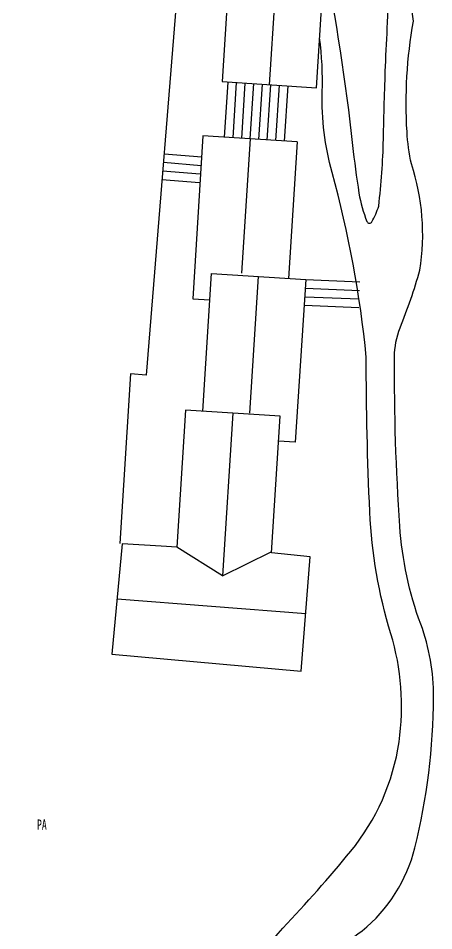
# Model space of a CAD drawing. Header units: millimetres. Extents: x -2430464 to 225692, y -180 to 1805330.
# Drawn here: x 128313 to 176740, y 1259412 to 1365730 of the extents above; entities that cross this region are included whole.
import ezdxf

# ---------------------------------------------------------------- set-up
doc = ezdxf.new("R2010")
doc.units = ezdxf.units.MM
doc.header["$LTSCALE"] = 1000
for name, color, linetype in [('00-建筑', 8, 'CONTINUOUS'), ('LP-001-道路边线', 4, 'CONTINUOUS'), ('LP-009绿化边线', 82, 'CONTINUOUS'), ('STAIR', 2, 'CONTINUOUS')]:
    doc.layers.add(name, color=color, linetype=linetype)
doc.styles.add('STYLE1', font='', dxfattribs={"width": 0.7})
doc.styles.get('STYLE1').set_extended_font_data('SimSun')

# ---------------------------------------------------------------- blocks, each defined once
blk = doc.blocks.new('syj')
at = {"layer": '00-建筑'}
for p, q in [((-4.12, 21.86), (-5.49, 0.35)), ((-7.73, -5.98), (-8.72, -21.6)), ((-7.75, -37.91), (-6.74, -22.01)), ((-9.73, -37.91), (-10.96, -56.87)), ((-10.96, -56.87), (-16.26, -53.53)), ((-10.96, -56.87), (-5.27, -54.09)), ((-23.24, -59.56), (-1.25, -61.28))]:
    blk.add_line(p, q, dxfattribs=at)
for points in [[(1.36, 21.51), (-9.61, 22.21), (-10.98, 0.7), (0, 0), (1.36, 21.51)], [(-2.24, -6.32), (-13.22, -5.63), (-14.42, -24.59), (-12.42, -24.72)], [(-2.24, -6.32), (-3.25, -22.24)], [(-13.25, -37.69), (-12.23, -21.67), (-1.25, -22.36), (-2.46, -41.32), (-4.4, -41.2)], [(-18.09, -53.41), (-22.65, -53.13), (-23.83, -65.99), (-1.77, -68), (-0.73, -54.67), (-5.22, -54.21), (-4.21, -38.26), (-15.24, -37.56), (-16.26, -53.53), (-18.09, -53.41)]]:
    blk.add_lwpolyline(points, dxfattribs=at)
at = {"layer": 'STAIR', "ltscale": 0.7}
for p, q in [((-10.34, 0.66), (-10.75, -5.78)), ((-9.34, 0.59), (-9.75, -5.85)), ((-8.34, 0.53), (-8.75, -5.91)), ((-7.34, 0.47), (-7.75, -5.97)), ((-6.34, 0.4), (-6.75, -6.04)), ((-5.35, 0.34), (-5.76, -6.1)), ((-4.35, 0.28), (-4.76, -6.16)), ((-3.35, 0.21), (-3.76, -6.23)), ((-13.37, -8.09), (-17.75, -7.74)), ((-13.45, -9.09), (-17.83, -8.73)), ((-13.53, -10.08), (-17.92, -9.73)), ((-13.62, -11.08), (-18, -10.73)), ((-1.29, -23.36), (5.01, -23.62)), ((-1.25, -22.36), (5.05, -22.62)), ((-1.33, -24.36), (4.97, -24.62)), ((-1.37, -25.36), (4.93, -25.61))]:
    blk.add_line(p, q, dxfattribs=at)
blk.add_lwpolyline([(-11.36, 92.9), (-14.27, 75.9), (-20.25, 41.08), (-16.33, 40.43), (-18.83, 25.43), (-15.59, 18.88), (-19.84, -33.5), (-21.65, -33.34), (-22.91, -53.11)], dxfattribs=at)

msp = doc.modelspace()

# ---------------------------------------------------------------- linework, layer by layer
at = {"layer": 'LP-001-道路边线'}
for points in [[(163902.74, 1372868.08, -0.021627882), (167278.02, 1350919.44, 0.012261813), (168026.24, 1345363.25, 0.057683438), (168958.12, 1342042.92, 0.626753595), (169530.92, 1342007.23, 0.053413385), (170320.52, 1343841.12, 0.025006289), (170868.64, 1351622.52, -0.00440695), (171116.22, 1360117.19, -0.005067564), (171362.5, 1365235.11, 0.025901151), (171403.99, 1371687.35, 0.079426733), (170354.11, 1376765.22, -0.026740455), (167954.52, 1397312.72, -0.058492371), (168755.85, 1412120.38, 0.006041385), (169622.52, 1417530.88, 1.537386592)], [(93648.74, 1121612.99, -0.044380603), (104518.61, 1137915.78, 0.007185585), (112571.41, 1148240.63, 0.113183511), (123617.43, 1172803.14, 0.001957945), (133655.15, 1205010.17, -0.069034558), (143955.18, 1227114.59, -0.019458219), (155095.84, 1244650.57, -0.103470581), (168392.07, 1259414.18, 0.163502695), (174536.62, 1269082.11, 0.059273117), (176717.55, 1286635.48, 0.089711985), (175227.86, 1295123.25, -0.07129882), (172786.07, 1306560.95, -0.018344095), (172169.81, 1326250.98, -0.09032057), (172811.21, 1329668.03, 0.028754736), (175122.34, 1336387.71, 0.119654003), (174136.89, 1348748.21, -0.038458391), (173624.08, 1352506.26, -0.05822789), (174365.77, 1365371.95, -0.014746851), (171543.53, 1392321.69, -0.048440457)]]:
    msp.add_lwpolyline(points, format="xyb", dxfattribs=at)
at = {"layer": 'LP-001-道路边线', "elevation": -399665.23}
msp.add_lwpolyline([(89511.49, 1122035.25, -0.045909717), (99037.36, 1136921.32, 0.009783072), (105789.68, 1145963.09, -0.005673751), (109708.02, 1151300.93, 0.08591426), (115612.73, 1162834.57, -0.011822317), (122783.71, 1184088.48, 0.019681315), (127754.05, 1199621.57, -0.033659555), (130124.63, 1206374.1, -0.016067917), (138100.03, 1223445.34, -0.020299434), (148756.2, 1242505.99, 0.026611263), (152680.02, 1248920.16, -0.094282473), (159141.08, 1259699.07, 0.01783776), (167058.96, 1268666.28, 0.136730915), (172694.88, 1281427.46, 0.110447766), (171737.27, 1294020.63, -0.062472554), (169286.11, 1308205, -0.011762584), (168874.92, 1326228.66, 0.042527151), (164887.59, 1347759.3, -0.074073337), (163753.41, 1357145.97, 0.039298217), (163432.68, 1363438.69, 1.502722197)], format="xyb", dxfattribs=at)

# ---------------------------------------------------------------- block references
at = {"layer": '00-建筑', "xscale": 1000, "yscale": 1000, "zscale": 1000}
msp.add_blockref('syj', (163064.81, 1357641.12, 4334.77), dxfattribs=at)

# ---------------------------------------------------------------- texts
at = {"layer": 'LP-009绿化边线', "linetype": 'Continuous', "insert": (130492.46, 1272380.38, -74065.23), "char_height": 1200, "width": 8294.4881, "attachment_point": 1, "style": 'STYLE1'}
msp.add_mtext('PA', dxfattribs=at)

doc.saveas('drawing.dxf')
